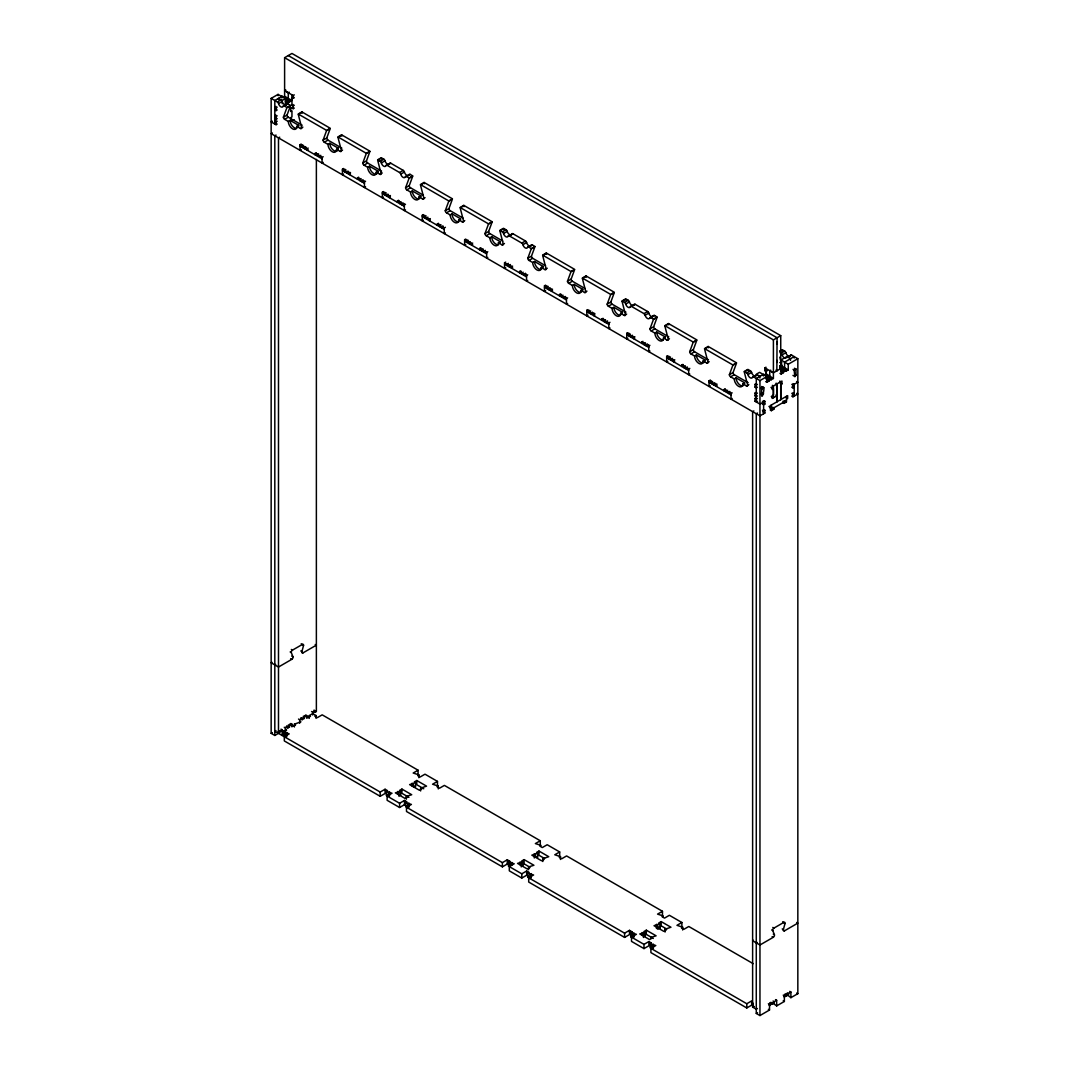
<?xml version="1.0" encoding="UTF-8"?>
<svg xmlns="http://www.w3.org/2000/svg" width="1069" height="1069" viewBox="0 0 1069 1069"><rect width="100%" height="100%" fill="white"/><g stroke="black" fill="none" stroke-linecap="round" stroke-linejoin="round"><path stroke-width="1.5" d="M281.748 96.491L281.748 97.814M288.283 92.99L289.245 92.161M291.944 94.834L291.944 105.19L293.16 105.898L294.309 105.23M291.944 99.537L291.944 98.602M767.448 370.609L766.072 371.397L764.856 370.689L764.856 367.87L766.005 367.215M766.072 375.633L766.072 371.397M770.214 410.015L771.364 410.683L771.364 405.031M779.675 367.963L780.744 368.578L780.744 335.653L773.408 339.889L773.408 378.453L770.963 379.869L769.814 379.201M777.297 401.61L776.535 383.557M776.842 370.823L777.069 337.764L288.283 55.561M782.842 402.732L783.991 403.387L786.437 401.984L786.437 396.332M761.783 388.755C767.261 380.537 760.179 409.253 761.783 388.755L760.634 388.1M315.221 644.5L316.371 645.155L303.048 652.852A1.724 1.002 -60 0 1 301.899 651.609L303.529 645.556A1.724 1.002 -60 0 0 302.367 644.42L301.217 643.765M796.686 922.467L797.835 923.122L784.512 930.818A1.724 1.002 -60 0 1 783.363 929.576L784.993 923.536A1.724 1.002 -60 0 0 783.831 922.387L782.682 921.732M283.392 117.202L286.839 107.835L290.501 105.724L287.053 115.091L283.392 117.202A1.724 1.002 60 0 0 284.608 119.314L288.283 121.438A6.053 3.488 60 0 0 292.559 128.841A6.053 3.488 60 0 0 296.835 126.369L298.665 125.314L290.113 120.383L288.283 121.438M323.092 140.119L326.526 130.752L330.201 128.641L326.753 138.008L323.092 140.119A1.724 1.002 60 0 0 324.308 142.244L327.969 144.355A6.053 3.488 60 0 0 332.245 151.758A6.053 3.488 60 0 0 336.535 149.299L338.365 148.23L329.813 143.299L327.969 144.355M362.779 163.036L366.226 153.669L369.887 151.557L366.453 160.925L362.779 163.036A1.724 1.002 60 0 0 364.008 165.16L367.669 167.272A6.053 3.488 60 0 0 371.945 174.675A6.053 3.488 60 0 0 376.221 172.216L378.052 171.147L369.5 166.216L367.669 167.272M405.592 187.756L409.039 178.389L412.701 176.265L409.253 185.632L405.592 187.756A1.724 1.002 60 0 0 406.808 189.868L410.483 191.992A6.053 3.488 60 0 0 414.759 199.395A6.053 3.488 60 0 0 419.035 196.923L420.865 195.868L412.313 190.923L410.483 191.992M445.292 210.673L448.726 201.306L452.387 199.181L448.953 208.562L445.292 210.673A1.724 1.002 60 0 0 446.508 212.784L450.169 214.909A6.053 3.488 60 0 0 454.445 222.312A6.053 3.488 60 0 0 458.721 219.84L460.565 218.784L452.013 213.853L450.169 214.909M484.979 233.59L488.426 224.223L492.087 222.111L488.64 231.479L484.979 233.59A1.724 1.002 60 0 0 486.208 235.701L489.869 237.826A6.053 3.488 60 0 0 494.145 245.229A6.053 3.488 60 0 0 498.421 242.757L500.252 241.701L491.7 236.77L489.869 237.826M527.792 258.31L531.226 248.943L534.901 246.819L531.453 256.186L527.792 258.31A1.724 1.002 60 0 0 529.008 260.422L532.683 262.533A6.053 3.488 60 0 0 536.959 269.949A6.053 3.488 60 0 0 541.235 267.477L543.065 266.422L534.513 261.477L532.683 262.533M567.479 281.227L570.926 271.86L574.587 269.735L571.153 279.103L567.479 281.227A1.724 1.002 60 0 0 568.708 283.338L572.369 285.45A6.053 3.488 60 0 0 576.645 292.866A6.053 3.488 60 0 0 580.921 290.394L582.765 289.338L574.2 284.394L572.369 285.45M607.179 304.144L610.626 294.777L614.287 292.652L610.84 302.019L607.179 304.144A1.724 1.002 60 0 0 608.395 306.255L612.069 308.38A6.053 3.488 60 0 0 616.345 315.783A6.053 3.488 60 0 0 620.621 313.311L622.452 312.255L613.9 307.311L612.069 308.38M649.992 328.851L653.426 319.484L657.101 317.373L653.653 326.74L649.992 328.851A1.724 1.002 60 0 0 651.208 330.976L654.883 333.087A6.053 3.488 60 0 0 659.159 340.503A6.053 3.488 60 0 0 663.435 338.031L665.265 336.976L656.713 332.031L654.883 333.087M689.679 351.768L693.126 342.401L696.788 340.289L693.353 349.657L689.679 351.768A1.724 1.002 60 0 0 690.908 353.892L694.569 356.004A6.053 3.488 60 0 0 698.845 363.42A6.053 3.488 60 0 0 703.121 360.948L704.952 359.892L696.4 354.948L694.569 356.004M729.379 374.698L732.826 365.317L736.488 363.206L733.04 372.573L729.379 374.698A1.724 1.002 60 0 0 730.595 376.809L734.269 378.92A6.053 3.488 60 0 0 738.545 386.337A6.053 3.488 60 0 0 742.821 383.865L744.652 382.809L736.1 377.865L734.269 378.92M287.053 100.486L289.499 101.889L291.944 100.486L284.608 96.25L284.608 57.686L291.944 53.45L780.744 335.653M283.258 734.831L282.149 735.459L282.149 729.82L279.704 731.236L279.704 732.639L274.813 735.459L271.152 733.347L271.152 98.375L278.074 94.379L285.41 98.615L285.41 104.254L287.855 102.851L287.855 101.435L285.41 100.018M285.142 90.918L285.757 89.943M289.499 101.889L289.499 100.486L282.163 96.25L274.813 100.499L274.813 124.017L276.35 123.135M282.777 97.306L284.608 96.25M277.392 101.983L281.067 99.871A1.724 1.002 60 0 1 282.216 101.475A3.461 1.991 60 0 0 284.514 104.682A3.461 1.991 60 0 0 286.826 104.134A1.724 1.002 60 0 1 287.975 103.853L290.554 105.35L286.88 107.461L284.314 105.978A1.724 1.002 60 0 0 283.151 106.245A3.461 1.991 60 0 1 280.853 106.806A3.461 1.991 60 0 1 278.541 103.586A1.724 1.002 60 0 0 277.392 101.983L271.152 98.375M278.488 99.617L278.488 98.375L282.189 100.473L285.837 98.361L285.837 99.778L288.283 98.361L288.283 92.722L287.28 92.148M278.541 103.586L282.216 101.475M294.309 97.707L293.16 98.361L293.16 95.542L294.309 94.887M275.962 106.419L274.813 107.074L276.043 107.782L277.192 107.127M293.547 96.731L291.944 97.667L293.16 98.361M287.855 101.435L289.499 100.486M276.31 109.038L274.813 109.907L276.043 110.601L277.192 109.947M283.151 106.245L286.826 104.134M284.314 105.978L287.975 103.853M291.944 105.19L293.093 104.521M275.962 115.118L274.813 115.786L276.043 116.481L277.192 115.826M291.944 108.009L290.728 108.717L290.728 111.537L291.944 110.829L291.944 116.949L290.728 117.657M276.417 117.684L274.813 118.606L276.043 119.314L277.192 118.646M291.022 107.475L293.16 108.717L294.309 108.049M272.368 121.185L271.152 121.893L276.043 124.712L277.192 124.057M275.962 120.53L274.813 121.185L276.043 121.893L277.192 121.238M284.608 119.314L288.283 117.202L302.18 125.233M290.728 120.476L291.944 119.768M293.4 120.343L294.309 119.808M272.368 132.944L271.152 133.652L759.952 415.854L764.843 413.035L764.843 410.215L763.694 409.547M276.043 135.055L274.813 135.776L274.813 735.459M279.717 137.179L278.488 137.888L278.488 733.347M296.835 126.369L300.496 128.494L302.874 127.131M301.217 149.687L300.068 150.355L300.068 144.703L301.217 144.048M302.527 144.703L300.082 146.119L322.076 158.813M300.068 144.703L302.514 146.119L303.663 145.451M303.89 146.734L302.514 147.535L302.514 146.119M306.162 147.776L304.558 148.711L304.558 147.295L305.694 146.627M304.558 147.295L307.003 148.711L308.139 148.043M308.139 149.46L307.003 150.114L307.003 148.711M324.308 142.244L327.969 140.119L341.88 148.15M318.041 153.976L315.141 154.818L315.141 153.415L316.29 152.747M315.141 153.415L317.587 154.818L318.736 154.163M318.963 155.433L317.587 156.234L317.587 154.818M321.234 156.475L319.631 157.41L319.631 155.994L320.767 155.339M319.631 155.994L322.063 157.41L323.212 156.742M336.535 149.299L340.196 151.41L342.561 150.048M323.212 162.394L322.063 163.049L322.063 157.41M343.577 174.153L342.441 174.808L342.441 169.169L343.577 168.501M344.886 169.156L342.441 170.572L364.435 183.267M342.441 169.169L344.873 170.572L346.022 169.918M346.022 171.321L344.873 171.989L344.873 170.572M348.975 171.975L346.917 173.165L346.917 171.748L348.066 171.093M346.917 171.748L349.363 173.165L350.512 172.497M364.008 165.16L367.669 163.036L381.566 171.067M350.512 173.913L349.363 174.568L349.363 173.165M380.19 161.339L383.865 159.214A1.724 1.002 60 0 1 385.014 160.818A3.461 1.991 60 0 0 387.312 164.038A3.461 1.991 60 0 0 389.624 163.49A1.724 1.002 60 0 1 390.773 163.21L403.267 170.412A1.724 1.002 60 0 1 404.416 172.029A3.461 1.991 60 0 0 406.714 175.236A3.461 1.991 60 0 0 409.026 174.688A1.724 1.002 60 0 1 410.175 174.407L412.754 175.891L409.08 178.015L406.501 176.519A1.724 1.002 60 0 0 405.351 176.799A3.461 1.991 60 0 1 403.053 177.347A3.461 1.991 60 0 1 400.741 174.14A1.724 1.002 60 0 0 399.592 172.537L387.112 165.321A1.724 1.002 60 0 0 385.962 165.601A3.461 1.991 60 0 1 383.651 166.149A3.461 1.991 60 0 1 381.352 162.942A1.724 1.002 60 0 0 380.19 161.339L377.624 159.842L381.286 157.731L383.865 159.214M381.352 162.942L385.014 160.818M359.745 178.376L357.5 179.271L357.5 177.868L358.649 177.2M357.5 177.868L359.946 179.271L361.095 178.617M361.095 180.033L359.946 180.688L359.946 179.271M385.962 165.601L389.624 163.49M387.112 165.321L390.773 163.21M364.048 180.674L361.99 181.864L361.99 180.447L363.126 179.792M361.99 180.447L364.435 181.864L365.571 181.209M376.221 172.216L379.883 174.327L382.261 172.964M365.571 186.848L364.435 187.503L364.435 181.864M399.592 172.537L403.267 170.412M400.741 174.14L404.416 172.029M405.351 176.799L409.026 174.688M406.501 176.519L410.175 174.407M383.504 197.19L382.355 197.859L382.355 192.206L383.504 191.551M384.8 192.206L382.355 193.623L404.349 206.317M382.355 192.206L384.8 193.623L386.176 192.834M386.176 194.237L384.8 195.039L384.8 193.623M388.662 195.146L386.831 196.215L386.831 194.799L387.98 194.13M386.831 194.799L389.276 196.215L390.426 195.547M390.426 196.963L389.276 197.618L389.276 196.215M406.808 189.868L410.483 187.756L423.391 195.213M399.258 202.589L399.258 201.266L397.427 202.322L397.427 200.919L398.577 200.25M397.427 200.919L399.873 202.322L401.009 201.667M401.249 202.936L399.873 203.738L399.873 202.322M404.202 203.591L401.904 204.914L401.904 203.498L403.053 202.843M401.904 203.498L404.349 204.914L405.498 204.246M419.035 196.923L422.696 199.048L425.061 197.671M405.498 209.898L404.349 210.553L404.349 204.914M423.418 220.241L422.268 220.909L422.268 215.257L423.418 214.602M424.727 215.257L422.282 216.66L444.276 229.367M422.268 215.257L424.714 216.673L426.09 215.871M426.09 217.288L424.714 218.076L424.714 216.673M428.121 218.464L426.758 219.252L426.758 217.849L427.894 217.181M426.758 217.849L429.19 219.252L430.339 218.597M430.339 220L429.19 220.668L429.19 219.252M446.508 212.784L450.169 210.673L463.077 218.129M439.84 224.517L437.341 225.372L437.341 223.955L438.49 223.301M437.341 223.955L439.787 225.372L440.936 224.704M440.936 226.12L439.787 226.775L439.787 225.372M443.194 227.162L441.818 227.951L441.818 226.548L442.967 225.88M441.818 226.548L444.263 227.951L445.412 227.296M458.721 219.84L462.396 221.964L464.761 220.588M445.412 232.935L444.263 233.603L444.263 227.951M465.777 244.694L464.627 245.362L464.627 239.71L465.777 239.055M467.086 239.71L464.641 241.126L486.636 253.821M464.627 239.71L467.073 241.126L468.449 240.338M468.449 241.741L467.073 242.543L467.073 241.126M470.948 242.65L469.117 243.719L469.117 242.302L470.266 241.647M469.117 242.302L471.563 243.719L472.698 243.051M486.208 235.701L489.869 233.59L502.777 241.046M472.698 244.467L471.563 245.122L471.563 243.719M502.39 231.879L506.065 229.768A1.724 1.002 60 0 1 507.214 231.372A3.461 1.991 60 0 0 509.512 234.592A3.461 1.991 60 0 0 511.824 234.031A1.724 1.002 60 0 1 512.973 233.764L525.454 240.966A1.724 1.002 60 0 1 526.616 242.569A3.461 1.991 60 0 0 528.914 245.79A3.461 1.991 60 0 0 531.226 245.229A1.724 1.002 60 0 1 532.375 244.961L534.954 246.445L531.28 248.569L528.701 247.073A1.724 1.002 60 0 0 527.552 247.353A3.461 1.991 60 0 1 525.253 247.901A3.461 1.991 60 0 1 522.941 244.694A1.724 1.002 60 0 0 521.792 243.091L509.312 235.875A1.724 1.002 60 0 0 508.149 236.155A3.461 1.991 60 0 1 505.851 236.703A3.461 1.991 60 0 1 503.552 233.496A1.724 1.002 60 0 0 502.39 231.879L499.811 230.396L503.486 228.285L506.065 229.768M503.552 233.496L507.214 231.372M482.6 248.983L479.7 249.825L479.7 248.422L480.85 247.754M479.7 248.422L482.146 249.825L483.295 249.171M483.522 250.44L482.146 251.242L482.146 249.825M508.149 236.155L511.824 234.031M509.312 235.875L512.973 233.764M485.794 251.496L484.19 252.418L484.19 251.001L485.326 250.346M484.19 251.001L486.636 252.418L487.771 251.749M498.421 242.757L502.083 244.881L504.461 243.505M487.771 257.402L486.636 258.057L486.636 252.418M521.792 243.091L525.454 240.966M522.941 244.694L526.616 242.569M527.552 247.353L531.226 245.229M528.701 247.073L532.375 244.961M505.704 267.744L504.555 268.413L504.555 262.76L505.704 262.105M504.555 262.76L507 264.177L508.376 263.375M508.376 264.791L507 265.58L507 264.177M510.862 265.7L509.031 266.756L509.031 265.353L510.407 264.551M509.031 265.353L511.476 266.756L512.626 266.101M512.626 267.504L511.476 268.172L511.476 266.756M529.008 260.422L532.683 258.31L545.591 265.753M521.111 272.02L519.628 272.876L519.628 271.459L520.763 270.804M519.628 271.459L522.073 272.876L523.209 272.207M523.209 273.624L522.073 274.292L522.073 272.876M526.389 274.145L524.104 275.468L524.104 274.052L525.48 273.263M524.104 274.052L526.549 275.468L527.698 274.8M541.235 267.477L544.896 269.588L547.261 268.225M527.698 280.439L526.549 281.107L526.549 275.468M545.618 290.795L544.468 291.449L544.468 285.811L545.618 285.142M546.927 285.811L544.482 287.214L566.476 299.908M544.468 285.811L546.914 287.214L548.29 286.425M548.063 287.975L546.914 288.63L546.914 287.214M551.016 288.617L548.945 289.806L548.945 288.389L550.094 287.735M548.945 288.389L551.39 289.806L552.539 289.151M552.539 290.554L551.39 291.222L551.39 289.806M568.708 283.338L572.369 281.227L585.277 288.67M561.786 295.017L559.541 295.926L559.541 294.51L560.691 293.855M559.541 294.51L561.987 295.926L563.136 295.258M563.136 296.674L561.987 297.329L561.987 295.926M566.089 297.316L564.018 298.505L564.018 297.102L565.167 296.434M564.018 297.102L566.463 298.505L567.612 297.85M580.921 290.394L584.596 292.505L586.961 291.142M567.612 303.489L566.463 304.157L566.463 298.505M587.977 315.248L586.828 315.916L586.828 310.264L587.977 309.609M589.286 310.264L586.841 311.667L608.836 324.375M586.828 310.264L589.273 311.68L590.649 310.879M590.649 312.295L589.273 313.083L589.273 311.68M593.829 312.816L591.317 314.259L591.317 312.856L592.453 312.188M591.317 312.856L593.763 314.259L594.899 313.605M608.395 306.255L612.069 304.144L625.966 312.161M594.899 315.021L593.763 315.676L593.763 314.259M624.59 302.433L628.265 300.322A1.724 1.002 60 0 1 629.414 301.926A3.461 1.991 60 0 0 631.712 305.133A3.461 1.991 60 0 0 634.024 304.585A1.724 1.002 60 0 1 635.173 304.304L647.654 311.52A1.724 1.002 60 0 1 648.816 313.123A3.461 1.991 60 0 0 651.115 316.33A3.461 1.991 60 0 0 653.413 315.783A1.724 1.002 60 0 1 654.575 315.515L657.154 316.999L653.48 319.11L650.901 317.627A1.724 1.002 60 0 0 649.752 317.907A3.461 1.991 60 0 1 647.453 318.455A3.461 1.991 60 0 1 645.141 315.248A1.724 1.002 60 0 0 643.992 313.631L631.512 306.429A1.724 1.002 60 0 0 630.349 306.696A3.461 1.991 60 0 1 628.051 307.257A3.461 1.991 60 0 1 625.739 304.037A1.724 1.002 60 0 0 624.59 302.433L622.011 300.95L625.686 298.826L628.265 300.322M625.739 304.037L629.414 301.926M604.533 319.537L601.9 320.379L601.9 318.963L603.05 318.308M601.9 318.963L604.346 320.379L605.495 319.711M605.495 321.128L604.346 321.796L604.346 320.379M630.349 306.696L634.024 304.585M631.512 306.429L635.173 304.304M607.753 322.17L606.39 322.972L606.39 321.555L607.526 320.887M606.39 321.555L608.822 322.972L609.971 322.303M620.621 313.311L624.283 315.435L626.661 314.059M609.971 327.942L608.822 328.611L608.822 322.972M643.992 313.631L647.654 311.52M645.141 315.248L648.816 313.123M649.752 317.907L653.413 315.783M650.901 317.627L654.575 315.515M627.891 338.298L626.755 338.953L626.755 333.314L627.891 332.646M629.2 333.314L626.755 334.731L648.749 347.425M626.755 333.314L629.2 334.731L630.336 334.062M630.576 335.345L629.2 336.134L629.2 334.731M633.062 336.254L631.231 337.31L631.231 335.907L632.38 335.238M631.231 335.907L633.676 337.31L634.826 336.655M634.826 338.058L633.676 338.726L633.676 337.31M651.208 330.976L654.883 328.851L668.78 336.882M643.191 342.628L641.828 343.43L641.828 342.013L642.963 341.358M641.828 342.013L644.273 343.43L645.409 342.761M645.636 344.044L644.273 344.833L644.273 343.43M648.589 344.686L646.304 346.009L646.304 344.606L647.453 343.937M646.304 344.606L648.749 346.009L649.899 345.354M663.435 338.031L667.096 340.142L669.461 338.779M649.899 350.993L648.749 351.661L648.749 346.009M667.818 361.349L666.668 362.003L666.668 356.365L667.818 355.696M669.127 356.351L666.682 357.768L688.677 370.462M666.668 356.365L669.114 357.768L670.49 356.979M670.49 358.382L669.114 359.184L669.114 357.768M672.989 359.304L671.145 360.36L671.145 358.943L672.294 358.289M671.145 358.943L673.59 360.36L674.739 359.692M674.739 361.108L673.59 361.763L673.59 360.36M690.908 353.892L694.569 351.768L708.466 359.799M683.572 365.411L681.741 366.467L681.741 365.063L682.891 364.395M681.741 365.063L684.187 366.467L685.336 365.812M685.563 367.095L684.187 367.883L684.187 366.467M687.821 368.137L686.218 369.059L686.218 367.642L687.367 366.988M686.218 367.642L688.663 369.059L689.812 368.404M703.121 360.948L706.796 363.059L709.161 361.696M689.812 374.043L688.663 374.698L688.663 369.059M710.177 385.802L709.028 386.457L709.028 380.818L710.404 380.029M711.486 380.818L709.041 382.221L731.036 394.929M709.028 380.818L711.473 382.234L712.622 381.566M712.622 382.983L711.473 383.637L711.473 382.234M715.802 383.49L713.517 384.813L713.517 383.41L714.653 382.742M713.517 383.41L715.963 384.813L717.099 384.159M730.595 376.809L734.269 374.698L748.166 382.715M717.099 385.562L715.963 386.23L715.963 384.813M779.822 350.939L782.12 349.616L784.686 351.1A1.724 1.002 60 0 1 785.849 352.717A3.461 1.991 60 0 0 788.147 355.924A3.461 1.991 60 0 0 790.459 355.376A1.724 1.002 60 0 1 791.608 355.095L797.835 358.716L797.835 993.676L790.9 997.671L787.238 994.771M779.876 351.367L782.161 350.044L782.374 350.886M746.79 372.987L750.465 370.876A1.724 1.002 60 0 1 751.614 372.48A3.461 1.991 60 0 0 753.912 375.687A3.461 1.991 60 0 0 756.224 375.139A1.724 1.002 60 0 1 757.373 374.858L753.698 376.983A1.724 1.002 60 0 0 752.549 377.25A3.461 1.991 60 0 1 750.251 377.798A3.461 1.991 60 0 1 747.939 374.591A1.724 1.002 60 0 0 746.79 372.987L744.211 371.504L747.886 369.38L750.465 370.876M779.902 352.57L781.025 353.224L784.686 351.1M747.939 374.591L751.614 372.48M781.025 353.224A1.724 1.002 60 0 1 782.174 354.828L785.849 352.717M726.345 390.025L724.101 390.933L724.101 389.517L725.25 388.862M724.101 389.517L726.546 390.933L727.695 390.265M780.931 359.999L788.254 364.235L788.254 369.887L780.931 365.651L780.931 359.999L786.864 356.578L790.539 358.69M727.695 391.682L726.546 392.336L726.546 390.933M752.549 377.25L756.224 375.139M786.637 357.781A3.461 1.991 60 0 0 786.784 357.487L790.459 355.376M764.856 370.689L766.914 369.5M791.608 355.095L787.933 357.206A1.724 1.002 60 0 0 786.784 357.487M730.648 392.323L728.59 393.512L728.59 392.109L729.726 391.441M779.809 362.511L781.867 362.645M768.063 377.304L769.747 376.341L769.747 370.689L770.709 370.141M728.59 392.109L731.022 393.512L732.171 392.857M742.821 383.865L746.483 385.976L748.848 384.613M780.945 366.079L781.867 365.558M271.98 662.312L271.152 662.793L278.488 667.029L291.797 659.332A1.724 1.002 -60 0 0 292.946 656.78L291.316 652.611A1.724 1.002 -60 0 1 292.492 650.126L302.367 644.42M753.698 376.983L759.952 380.577L767.301 376.341L767.301 377.745M788.254 364.235L797.835 358.716M757.427 387.205L756.277 387.873L755.061 387.165L755.061 384.346L756.211 383.677M764.856 367.87L773.408 372.814L782.147 367.763L782.147 369.179L784.593 367.763L784.593 362.124L794.187 356.578L794.16 358.062M732.171 398.496L731.022 399.165L731.022 393.512M757.427 384.386L756.277 385.054L755.061 384.346M755.061 387.165L756.211 386.51M274.813 664.905L275.655 664.424M765.885 377.424L769.319 379.401L770.963 378.453L770.963 379.869M780.824 369.593L783.577 371.17L785.809 369.887L785.809 371.29L784.673 370.636M765.725 381.566L766.874 382.234L769.319 380.818L769.319 379.401M779.982 373.335L781.132 374.003L783.577 372.587L783.577 371.17M785.809 371.29L788.254 369.887M757.427 395.918L756.277 396.572L755.061 395.864L755.061 393.045L756.211 392.39M757.427 393.085L756.277 393.753L755.061 393.045M755.061 395.864L756.211 395.209M762.464 404.149L763.613 404.804L764.843 404.095L764.843 401.276L759.952 404.095L755.061 401.276L755.061 398.456L756.211 397.788M776 395.009L777.069 395.624L772.192 398.443L772.192 395.624L773.408 394.915L773.408 388.809L772.192 389.504L772.192 386.684L781.96 381.045L781.96 383.865L780.744 384.573L780.744 399.619L780.744 381.753L779.675 381.125M757.427 398.496L756.277 399.165L755.061 398.456M755.061 401.276L756.211 400.621M757.507 401.276L756.277 401.984L756.277 378.466L763.213 374.471L763.213 375.794M791.795 384.386L792.944 385.054L797.848 382.221L796.632 381.513M791.795 387.205L792.944 387.873L794.16 387.165L792.557 386.243M753.845 410.91L752.616 411.618L752.616 1007.078L756.277 1009.203L757.427 1008.535M757.507 413.035L756.277 413.743L756.277 1013.439L759.952 1015.55L769.52 1010.018L769.52 1004.379L771.965 1002.963L771.965 1004.379L770.134 1003.323M764.843 410.215L763.613 410.924L762.464 410.255M791.795 393.325L792.944 393.993L794.16 393.285L793.024 392.617M771.364 407.864L770.134 408.558L770.134 405.739L787.653 395.624L787.653 398.456L786.437 399.151M771.364 409.267L786.437 400.568M791.795 396.145L792.944 396.813L797.848 393.98L796.686 393.325M771.364 410.683L773.809 409.267L773.809 407.864L772.66 407.195M271.152 733.347L272.395 732.626M275.962 730.568L274.813 731.236L380.19 792.062L385.081 789.243L387.526 790.659L386.31 791.367L386.31 795.59L387.526 794.895M284.26 727.281L285.41 727.936L287.855 726.532L287.855 727.936L286.024 726.88M288.349 724.916L289.499 725.57L291.944 724.167L291.944 726.893M298.518 719.049L299.667 719.704L302.113 718.301L302.113 719.704L300.736 718.916M303.208 716.337L304.344 717.005L306.79 715.589L306.79 718.328M311.56 711.513L312.696 712.181L315.141 710.765L315.141 712.181L313.765 711.393M285.41 729.352L286.626 730.06L284.18 731.463L282.149 731.236L289.191 733.882L284.314 736.715L284.314 740.937L380.19 796.298L385.081 793.479L385.081 789.243M287.855 727.936L289.499 726.987L289.499 725.57M294.389 726.987L294.389 724.167L300.883 721.829L299.667 721.121M302.113 719.704L304.344 718.408L304.344 717.005M309.235 718.408L309.235 715.589L312.696 713.598L316.077 715.549L316.077 718.368M315.141 712.181L316.371 711.473L316.371 159.415M316.077 715.549L314.861 716.243L317.306 717.66L322.183 714.84L418.073 770.201L418.073 774.437M418.073 770.201L413.195 773.021L418.874 774.891L418.874 777.711M386.31 791.367L392.002 793.238L387.112 796.058L387.112 800.293L399.592 807.496L404.483 804.676L406.928 806.093L405.699 806.801L405.699 802.565L406.928 801.857L404.483 800.44L399.592 803.273L387.112 796.058M418.874 774.891L417.658 775.6L420.104 777.016L424.994 774.183L437.475 781.399L437.475 785.635M399.485 794.721L400.701 795.416L400.701 791.194L395.383 792.851L405.164 798.49L407.61 797.073L406.38 796.378L406.38 799.198M406.38 796.378L411.699 794.721L401.917 789.069L399.485 790.485L400.701 791.194M414.331 786.143L415.547 786.851L415.547 782.615L409.641 784.619L419.422 790.258L421.867 788.842L420.638 788.147L420.638 790.966M420.638 788.147L426.544 786.143L416.776 780.504L414.331 781.907L415.547 782.615M437.475 781.399L432.584 784.218L438.277 786.089L438.277 788.922M405.699 802.565L411.391 804.436L406.501 807.255L406.501 811.491L502.39 866.852L507.281 864.033L509.726 865.436L508.51 866.144L508.51 861.908L509.726 861.213L509.726 864.033M438.277 786.089L437.061 786.797L439.506 788.214L444.383 785.394L540.273 840.755L540.273 844.978M406.501 807.255L502.39 862.616L507.281 859.797L509.726 861.213M540.273 840.755L535.382 843.575L541.074 845.445L539.858 846.154L542.304 847.557L547.194 844.737L559.675 851.953L559.675 856.175M508.51 861.908L514.189 863.792L509.312 866.612L509.312 870.847L521.792 878.05L526.683 875.23L529.128 876.647L527.899 877.342L527.899 873.119L529.128 872.411L526.683 870.994L521.792 873.814L508.51 866.144M529.703 867.079L524.117 863.859L521.672 865.262L522.901 865.97L522.901 861.734L517.583 863.391L527.364 869.044L529.81 867.627L528.58 866.919L528.58 869.738M528.58 866.919L533.899 865.262L524.117 859.623L521.672 861.039L522.901 861.734M536.531 856.697L537.747 857.405L537.747 853.169L531.841 855.16L541.622 860.812L544.068 859.396L542.838 858.688L542.838 861.507M542.838 858.688L548.744 856.697L538.976 851.044L536.531 852.461L537.747 853.169M559.675 851.953L554.784 854.772L560.477 856.643L560.477 859.463M527.899 873.119L533.591 874.99L528.701 877.809L528.701 882.045L624.59 937.406L629.481 934.587L629.481 930.351L631.926 931.754L631.926 934.587M560.477 856.643L559.261 857.351L561.706 858.768L566.583 855.935L662.473 911.296L662.473 915.532M527.899 877.342L624.59 933.17L629.481 930.351M662.473 911.296L657.582 914.115L663.274 915.999L662.058 916.708L664.504 918.111L669.381 915.291L681.875 922.494L681.875 926.729M651.328 945.784L651.328 942.965L648.883 941.548L643.992 944.368L630.697 936.698L630.697 932.462L631.926 931.754M630.697 932.462L636.389 934.333L631.512 937.166L631.512 941.388L643.992 948.604L648.883 945.784L648.883 941.548M630.697 936.698L631.926 935.99M645.101 932.288L639.783 933.945L649.564 939.584L652.01 938.181L650.78 937.473L656.099 935.816L646.317 930.177L643.872 931.58L645.101 932.288L645.101 936.524L643.872 935.816L646.317 934.4L653.306 938.435M657.702 929.242L659.947 927.945L659.947 923.71L654.041 925.714L663.822 931.353L666.268 929.95L665.038 929.242L665.038 932.061M665.038 929.242L670.944 927.237L661.177 921.598L658.731 923.015L659.947 923.71M666.762 929.055L661.177 925.834L658.731 927.237L659.947 927.945M681.875 922.494L676.984 925.326L682.677 927.197L682.677 930.017M651.328 947.187L650.099 947.896L650.099 943.66L651.328 942.965M650.099 943.66L655.791 945.544L650.901 948.363L650.901 952.599L746.79 1007.96L751.681 1005.127L751.681 1000.905L746.79 1003.724L650.901 948.363M682.677 927.197L681.461 927.905L683.893 929.308L688.783 926.489L753.191 963.677M753.445 940.279L752.616 940.76L759.952 944.996L773.261 937.313A1.724 1.002 -60 0 0 774.41 934.747L772.78 930.591A1.724 1.002 -60 0 1 773.956 928.092L783.831 922.387M756.277 942.885L757.119 942.404M752.616 1007.078L753.765 1006.423M754.126 1006.544L752.897 1007.252L752.897 1003.016M773.061 1001.012L774.21 1001.68L776.655 1000.263L776.655 1005.902L772.981 1003.256M783.23 995.145L784.365 995.8L786.811 994.397L786.811 995.8L784.98 994.745M787.318 992.78L788.468 993.448L790.9 992.032L790.9 997.671M756.277 1013.439L757.52 1012.717M769.052 1005.261L774.21 1003.083L774.21 1001.68M784.138 996.829L788.521 994.825M776.655 1005.902L784.365 1001.453L784.365 995.8M284.608 57.686L773.408 339.889M794.414 368.244L796.017 369.166L794.187 370.221L794.828 376.742L795.977 375.259L795.977 368.845L794.16 370.061L793.024 369.393M779.729 365.638L780.717 366.213M794.855 374.391L796.017 375.045L794.187 376.101L792.957 375.393M779.702 366.36L785.809 369.887M779.755 367.562L781.132 368.351L781.132 374.003M782.829 369.58L784.205 370.368M780.824 370.996L783.577 372.587M776 370.074L777.069 370.689M792.957 383.624L794.187 384.332L794.187 396.091L792.37 395.049M285.677 91.226L286.746 91.84M284.608 90.611L293.16 95.542M769.667 370.649L770.736 371.264M771.27 371.571L772.339 372.199M773.408 378.453L766.072 373.749M779.515 382.448L781.96 383.865M770.963 378.453L763.627 374.217L763.627 375.633L766.072 374.217L766.072 368.578M776 383.25L777.069 383.865M285.41 101.435L287.855 102.851M765.885 378.827L769.319 380.818M772.339 385.361L773.408 385.976L773.408 397.735L771.27 396.505M770.963 387.392L773.408 388.809M761.556 386.51L763.613 387.7M761.783 386.818L763.613 387.873L761.783 388.929L760.634 388.274M784.138 400.661L786.437 401.984M275.508 108.009L276.417 108.544M275.508 108.183L276.417 108.717M782.842 401.316L783.991 401.984L783.991 403.387M291.556 119.554L292.625 120.169M762.397 393.045L763.613 393.753L761.783 394.808L760.634 394.154M763.694 400.621L764.843 401.276M762.397 401.276L763.613 401.984L763.613 413.743M762.772 402.906L764.843 404.095M768.918 406.447L773.809 409.267M316.477 153.468L316.972 155.085M358.329 177.628L359.344 179.539M398.243 200.678L399.258 201.266M438.678 224.009L439.172 225.639M481.037 248.476L481.544 250.093M560.878 294.563L561.372 296.18M603.237 319.016L603.731 320.647M683.078 365.117L683.572 366.734M724.929 389.276L725.931 391.201M762.772 411.846L764.843 413.035M504.555 264.163L526.563 276.871M302.393 644.901L303.529 645.556M783.858 922.868L784.993 923.536M300.763 650.941L301.899 651.609M782.227 928.921L783.363 929.576M301.899 652.184L303.048 652.852M783.363 930.15L784.512 930.818M291.343 649.458L292.492 650.126M772.807 927.438L773.956 928.092M290.167 651.956L291.316 652.611M771.631 929.923L772.78 930.591M291.797 656.112L292.946 656.78M773.261 934.092L774.41 934.747M290.661 658.678L291.797 659.332M772.125 936.644L773.261 937.313M313.992 710.11L316.371 711.473M796.686 993.021L797.835 993.676M789.764 991.377L790.9 992.032M309.235 715.589L310.464 716.297L308.019 717.713L304.344 715.589M305.654 714.934L306.79 715.589M787.318 994.197L788.468 994.851L788.468 993.448M785.675 993.729L786.811 994.397M303.208 717.753L304.344 718.408M300.964 717.633L302.113 718.301M423.752 788.762L416.776 784.726L416.776 780.504M544.562 858.501L538.976 855.28L538.976 851.044M783.23 1000.784L784.365 1001.453M775.506 999.609L776.655 1000.263M294.389 724.167L295.605 724.876L293.16 726.279L289.499 724.167M290.795 723.499L291.944 724.167M773.061 1002.428L774.21 1003.083M770.816 1002.308L771.965 1002.963M288.349 726.319L289.499 726.987M768.37 1003.724L769.52 1004.379M286.706 725.864L287.855 726.532M408.906 797.34L401.917 793.305L401.917 789.069M768.37 1009.363L769.52 1010.018M281 729.152L282.149 729.82M278.555 730.568L279.704 731.236M278.1 731.717L279.704 732.639M779.795 357.166L781.947 365.504A1.724 1.002 60 0 1 781.746 366.173M748.153 370.649L747.926 369.821L744.265 371.932L747.712 385.268A1.724 1.002 60 0 1 746.483 385.976M708.453 347.732L708.239 346.904L704.578 349.015L708.012 362.351A1.724 1.002 60 0 1 706.796 363.059M668.753 324.816L668.539 323.987L664.878 326.098L668.325 339.434A1.724 1.002 60 0 1 667.096 340.142M625.953 300.095L625.739 299.267L622.064 301.378L625.512 314.727A1.724 1.002 60 0 1 624.283 315.435M586.253 277.178L586.039 276.35L582.378 278.461L585.812 291.81A1.724 1.002 60 0 1 584.596 292.505M546.553 254.262L546.339 253.433L542.678 255.544L546.125 268.894A1.724 1.002 60 0 1 544.896 269.588M503.753 229.541L503.539 228.713L499.864 230.824L503.312 244.173A1.724 1.002 60 0 1 502.083 244.881M464.053 206.624L463.839 205.796L460.178 207.907L463.612 221.256A1.724 1.002 60 0 1 462.396 221.964M424.366 183.708L424.139 182.879L420.478 184.99L423.925 198.34A1.724 1.002 60 0 1 422.696 199.048M381.553 159L381.339 158.159L377.664 160.283L381.112 173.619A1.724 1.002 60 0 1 379.883 174.327M341.853 136.084L341.639 135.242L337.978 137.367L341.412 150.702A1.724 1.002 60 0 1 340.196 151.41M302.166 113.167L301.952 112.325L298.278 114.45L301.725 127.786A1.724 1.002 60 0 1 300.496 128.494M792.944 385.054L792.944 387.873M792.944 393.993L792.944 396.813M790.512 358.703L790.512 360.347M784.593 994.264L784.593 997.083M777.069 341.893L777.069 343.937M777.069 360.4L777.069 362.458M777.069 384.987L777.069 401.744M769.747 1002.842L769.747 1005.662M766.874 382.234L766.874 376.582L759.538 372.346L756.317 374.217L759.979 376.328L759.952 377.998M759.952 380.577L759.952 1015.55M746.79 1003.724L746.79 1007.96M661.177 921.598L661.177 925.834M657.702 925.006L657.702 927.825M656.486 924.297L656.486 928.533M653.346 944.127L653.346 948.363M652.13 944.836L652.13 949.072M646.317 930.177L646.317 934.4M643.992 944.368L643.992 948.604M643.658 342.628L643.658 343.697M643.458 933.237L643.458 937.473M642.228 932.529L642.228 935.362M633.944 932.93L633.944 937.166M632.728 933.638L632.728 936.457M624.59 933.17L624.59 937.406M535.516 854.465L535.516 857.285M534.286 853.757L534.286 857.993M531.146 873.573L531.146 877.809L529.93 878.518L529.93 874.282M526.683 870.994L526.683 875.23M524.117 859.623L524.117 863.859M521.792 873.814L521.792 878.05M521.472 272.074L521.458 273.143M521.258 862.683L521.258 866.919M520.028 861.988L520.028 864.808M511.757 862.376L511.757 865.195M510.528 863.084L510.528 865.903M507.281 859.797L507.281 864.033M502.39 862.616L502.39 866.852M413.315 783.911L413.315 786.731M412.086 783.203L412.086 786.022M408.946 803.033L408.946 807.255M407.73 803.728L407.73 807.964M404.483 800.44L404.483 804.676M399.592 803.273L399.592 807.496M399.058 792.142L399.058 796.378M397.828 791.434L397.828 794.254M389.557 791.822L389.557 796.058M388.328 792.53L388.328 795.349M380.19 792.062L380.19 796.298M312.696 712.181L312.696 715.001M299.667 719.704L299.667 723.232M293.16 105.898L293.16 108.717M286.746 732.479L286.746 736.715M285.53 733.187L285.53 737.41M285.41 727.936L285.41 731.731M284.18 731.463L284.18 735.699L282.964 734.991L282.964 730.755M282.163 96.25L282.163 97.573M282.189 100.473L282.189 103.72M278.074 94.379L278.074 95.702M276.043 107.782L276.043 110.601M276.043 116.481L276.043 119.314M276.043 121.893L276.043 124.712M785.207 358.329A3.461 1.991 60 0 1 782.174 354.828M780.717 361.977A6.053 3.488 60 0 1 780.557 363.246M489.869 233.59A1.724 1.002 60 0 1 488.64 231.479M450.169 210.673A1.724 1.002 60 0 1 448.953 208.562M410.483 187.756A1.724 1.002 60 0 1 409.253 185.632M367.669 163.036A1.724 1.002 60 0 1 366.453 160.925M327.969 140.119A1.724 1.002 60 0 1 326.753 138.008M288.283 117.202A1.724 1.002 60 0 1 287.053 115.091M734.269 374.698A1.724 1.002 60 0 1 733.04 372.573M694.569 351.768A1.724 1.002 60 0 1 693.353 349.657M654.883 328.851A1.724 1.002 60 0 1 653.653 326.74M612.069 304.144A1.724 1.002 60 0 1 610.84 302.019M572.369 281.227A1.724 1.002 60 0 1 571.153 279.103M532.683 258.31A1.724 1.002 60 0 1 531.453 256.186M743.396 385.575A6.053 3.488 60 0 1 738.746 383.958A6.053 3.488 60 0 1 736.1 377.865M744.652 382.809A6.053 3.488 60 0 1 744.358 384.452M704.003 362.444A6.053 3.488 60 0 1 699.246 361.242A6.053 3.488 60 0 1 696.4 354.948M704.952 359.892A6.053 3.488 60 0 1 704.792 361.148M663.328 339.982A6.053 3.488 60 0 1 658.958 337.67A6.053 3.488 60 0 1 656.713 332.031M665.265 336.976A6.053 3.488 60 0 1 665.105 338.232M620.514 315.275A6.053 3.488 60 0 1 616.145 312.95A6.053 3.488 60 0 1 613.9 307.311M622.452 312.255A6.053 3.488 60 0 1 622.158 313.898M581.175 292.251A6.053 3.488 60 0 1 576.645 290.26A6.053 3.488 60 0 1 574.2 284.394M582.765 289.338A6.053 3.488 60 0 1 582.592 290.594M541.489 269.335A6.053 3.488 60 0 1 536.945 267.344A6.053 3.488 60 0 1 534.513 261.477M543.065 266.422A6.053 3.488 60 0 1 542.905 267.678M296.728 128.333A6.053 3.488 60 0 1 292.358 126.022A6.053 3.488 60 0 1 290.113 120.383M298.665 125.314A6.053 3.488 60 0 1 298.505 126.583M337.403 150.796A6.053 3.488 60 0 1 332.659 149.593A6.053 3.488 60 0 1 329.813 143.299M338.365 148.23A6.053 3.488 60 0 1 338.192 149.5M376.809 173.926A6.053 3.488 60 0 1 372.146 172.296A6.053 3.488 60 0 1 369.5 166.216M378.052 171.147A6.053 3.488 60 0 1 377.758 172.79M419.609 198.634A6.053 3.488 60 0 1 414.959 197.017A6.053 3.488 60 0 1 412.313 190.923M420.865 195.868A6.053 3.488 60 0 1 420.705 197.137M458.975 221.711A6.053 3.488 60 0 1 454.445 219.72A6.053 3.488 60 0 1 452.013 213.853M460.565 218.784A6.053 3.488 60 0 1 460.392 220.054M498.675 244.627A6.053 3.488 60 0 1 494.145 242.636A6.053 3.488 60 0 1 491.7 236.77M500.252 241.701A6.053 3.488 60 0 1 500.092 242.97M301.899 111.898L298.224 114.009L326.579 130.378L330.241 128.267L301.899 111.898M341.586 134.814L337.924 136.926L366.279 153.295L369.941 151.183L341.586 134.814M424.099 182.452L420.424 184.563L448.78 200.932L452.441 198.807L424.099 182.452M463.786 205.368L460.124 207.48L488.48 223.849L492.141 221.737L463.786 205.368M546.299 252.992L542.624 255.117L570.98 271.486L574.641 269.361L546.299 252.992M585.986 275.909L582.324 278.034L610.666 294.403L614.341 292.278L585.986 275.909M668.486 323.546L664.824 325.657L693.18 342.027L696.841 339.915L668.486 323.546M708.186 346.463L704.524 348.588L732.866 364.943L736.541 362.832L708.186 346.463"/></g></svg>
